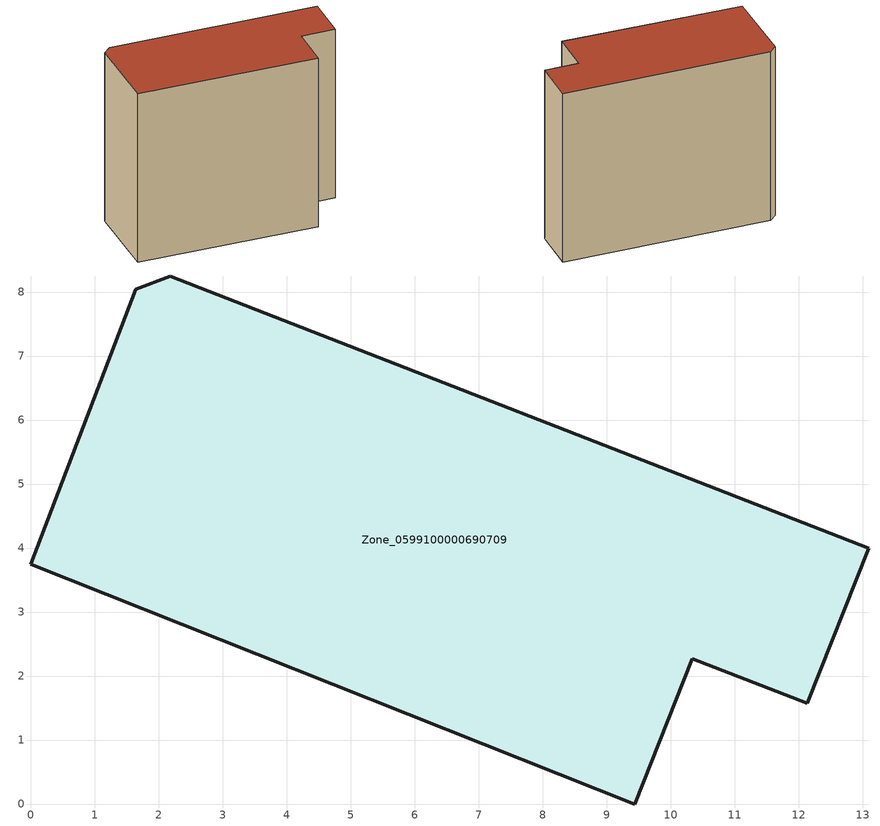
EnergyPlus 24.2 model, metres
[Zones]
Zone_0599100000690709
 floor ground (C_G): 2.17,8.25 13.09,4 12.13,1.57 10.34,2.27 9.44,0 0,3.75 1.64,8.04 z0
 wall outside (C_F): 1.64,8.04 0,3.75 9.44,0 10.34,2.27 12.13,1.57 13.09,4 2.17,8.25 1.64,8.04 z0:10.23
 roof outside (C_R): 2.17,8.25 1.64,8.04 0,3.75 9.44,0 10.34,2.27 12.13,1.57 13.09,4 z10.23
[BUILDING]
Pand.0599100000690709: North Axis=0; Terrain=City; Loads Convergence Tolerance Value=0.04; Temperature Convergence Tolerance Value=0.4; Solar Distribution=FullExterior; Maximum Number of Warmup Days=25; Minimum Number of Warmup Days=1
[Site:Location]
Rotterdam.The.Hague.AP_ZH_NLD Design_Conditions: Latitude=51.96; Longitude=4.45; Time Zone=1; Elevation=-4.5
[SITE:GROUNDTEMPERATURE:BUILDINGSURFACE]
18, 18, 18, 18, 18, 18, 18, 18, 18, 18, 18, 18
[MATERIAL] Thermal Absorptance=0.9; Solar Absorptance=0.7; Visible Absorptance=0.7
Name | Roughness | Thickness | Conductivity | Density | Specific Heat
G.TI.1946 | MediumSmooth | 0.15 | 1 | 540 | 1210
F.TI.1946 | Rough | 0.3 | 0.857143 | 1920 | 840
R.TI.1946 | MediumRough | 0.2 | 0.1 | 1500 | 1000
[CONSTRUCTION]
C_G: G.TI.1946
C_F: F.TI.1946
C_R: R.TI.1946
[ZONE]
Zone_0599100000690709: Type=1; Multiplier=1; Ceiling Height=Autocalculate; Volume=Autocalculate; Floor Area=autocalculate; Part of Total Floor Area=Yes
[ZONEINFILTRATION:DESIGNFLOWRATE]
Infil_Zone_0599100000690709: Zone or ZoneList or Space or SpaceList=Zone_0599100000690709; Schedule=AlwaysOn; Design Flow Rate Calculation Method=Flow/Area; Flow Rate per Floor Area=0.003; Constant Term Coefficient=1; Temperature Term Coefficient=0; Velocity Term Coefficient=0; Velocity Squared Term Coefficient=0
[HVACTEMPLATE:ZONE:IDEALLOADSAIRSYSTEM]
Zone_0599100000690709: Maximum Heating Supply Air Temperature=50; Minimum Cooling Supply Air Temperature=13; Maximum Heating Supply Air Humidity Ratio=0.0156; Minimum Cooling Supply Air Humidity Ratio=0.0077; Heating Limit=NoLimit; Cooling Limit=NoLimit; Dehumidification Control Type=ConstantSensibleHeatRatio; Cooling Sensible Heat Ratio=0.7; Dehumidification Setpoint=60; Humidification Control Type=None; Humidification Setpoint=30; Outdoor Air Method=None; Outdoor Air Flow Rate per Person=0.00944; Outdoor Air Flow Rate per Zone Floor Area=0; Outdoor Air Flow Rate per Zone=0; Demand Controlled Ventilation Type=None; Outdoor Air Economizer Type=NoEconomizer; Heat Recovery Type=None; Sensible Heat Recovery Effectiveness=0.7; Latent Heat Recovery Effectiveness=0.65
[ZONECONTROL:THERMOSTAT]
ThermostatControl_Zone_0599100000690709: Zone or ZoneList=Zone_0599100000690709; Control Type Schedule=DualSetpointControlType; Control 1=Thermostat_Zone_0599100000690709; Temperature Difference Between Cutout And Setpoint=0
[THERMOSTATSETPOINT:DUALSETPOINT]
Thermostat_Zone_0599100000690709: Heating Setpoint Temperature Schedule=HeatingSetpoint_Zone_0599100000690709; Cooling Setpoint Temperature Schedule=CoolingSetpoint_Zone_0599100000690709
[SCHEDULE:COMPACT]
HeatingSetpoint_Zone_0599100000690709: Through: 12/31, For: AllDays, Until: 24:00, 21
CoolingSetpoint_Zone_0599100000690709: Through: 12/31, For: AllDays, Until: 24:00, 24
DualSetpointControlType: Through: 12/31, For: AllDays, Until: 24:00, 4
AlwaysOn: Through: 12/31, For: AllDays, Until: 24:00, 1
